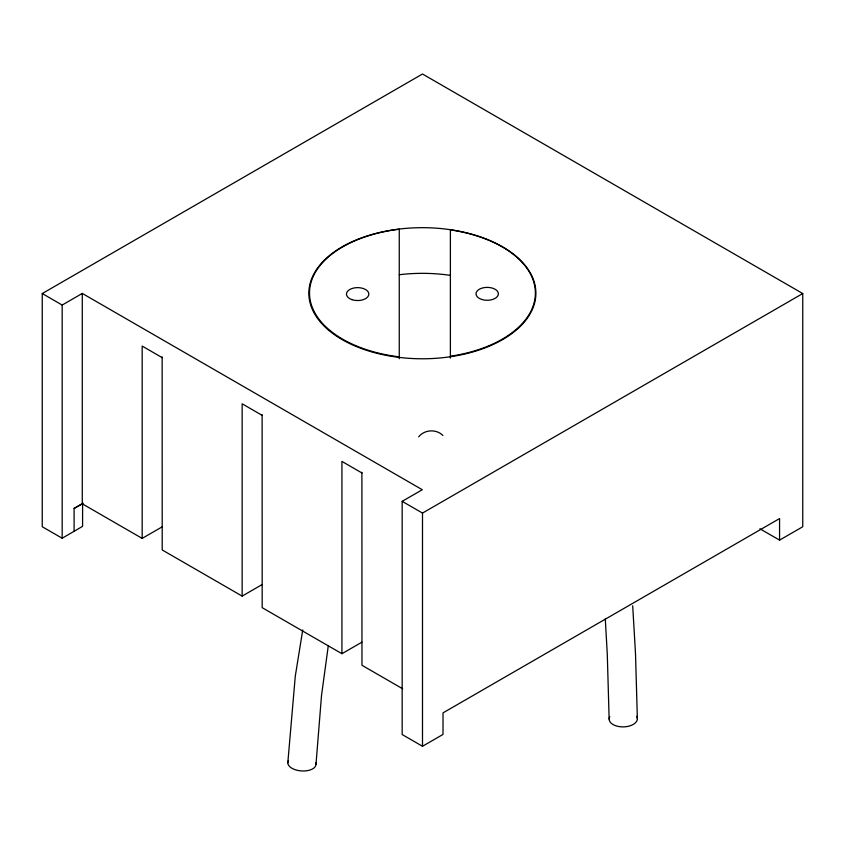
<?xml version="1.0" encoding="UTF-8"?>
<svg xmlns="http://www.w3.org/2000/svg" width="845" height="845" viewBox="0 0 845 845"><rect width="100%" height="100%" fill="white"/><g stroke="black" fill="none" stroke-linecap="round" stroke-linejoin="round"><path stroke-width="1.27" d="M287.818 762.803L295.285 676.158L302.742 629.937M315.998 764.197L321.522 695.477L328.304 645.643M418.666 436.865C424.359 429.503 436.4 428.827 442.896 435.481M82.588 504.782L82.588 526.34L62.171 538.233L42.25 526.741L42.25 293.542L422.5 74.011L802.75 293.542L802.75 526.741L779.565 540.124L759.898 528.769M42.25 293.542L62.171 305.045L82.282 293.426L422.289 489.73L402.167 501.338L402.167 734.537L422.5 746.272L443.012 734.432L443.012 712.874L779.565 518.566L779.565 540.124M74.096 531.241L74.096 508.426L83.211 503.166M162.145 526.857L142.171 538.392L82.282 503.81L74.096 508.426M162.145 356.939L162.208 549.958L242.145 596.105L262.119 584.571M402.167 501.338L422.5 513.073L802.75 293.542M262.119 414.663L262.182 607.671L341.929 653.713L361.903 642.179M162.208 357.646L142.171 346.08L142.171 538.392M262.182 415.37L242.145 403.794L242.145 596.105M361.966 472.978L341.929 461.412L341.929 653.713M402.695 688.802L361.966 665.279L361.903 472.27M632.694 605.812L635.503 653.565L637.373 718.746M605.284 618.772L607.291 654.4L609.139 719.063M450.385 358.111L450.385 229.861A112.934 65.202 0 0 1 535.381 293.035A112.934 65.202 0 0 1 450.385 356.21M422.5 513.073L422.5 746.272M399.252 358.745L399.252 229.227A112.934 65.202 0 0 0 309.513 293.035A112.934 65.202 0 0 0 399.252 356.843M82.282 293.426L82.282 503.81M62.171 305.045L62.171 538.233M636.707 716.328A14.122 7.985 -1 0 1 623.251 726.89A14.122 7.985 -1 0 1 609.805 716.634M399.252 274.731A112.934 65.202 0 0 1 450.385 275.364M315.703 762.655A14.122 7.447 4 0 1 301.2 770.915A14.122 7.447 4 0 1 288.483 760.574M352.059 299.679A11.186 6.454 0 0 0 368.832 294.081A11.186 6.454 0 0 0 352.059 288.494A11.186 6.454 0 0 0 352.059 299.679M481.608 299.415A11.186 6.454 0 0 0 498.381 293.828A11.186 6.454 0 0 0 481.608 288.24A11.186 6.454 0 0 0 481.608 299.415M355.745 346.302A113.526 65.551 0 0 0 535.286 299.996A113.526 65.551 0 0 0 376.057 233.378A113.526 65.551 0 0 0 355.745 346.302"/></g></svg>
